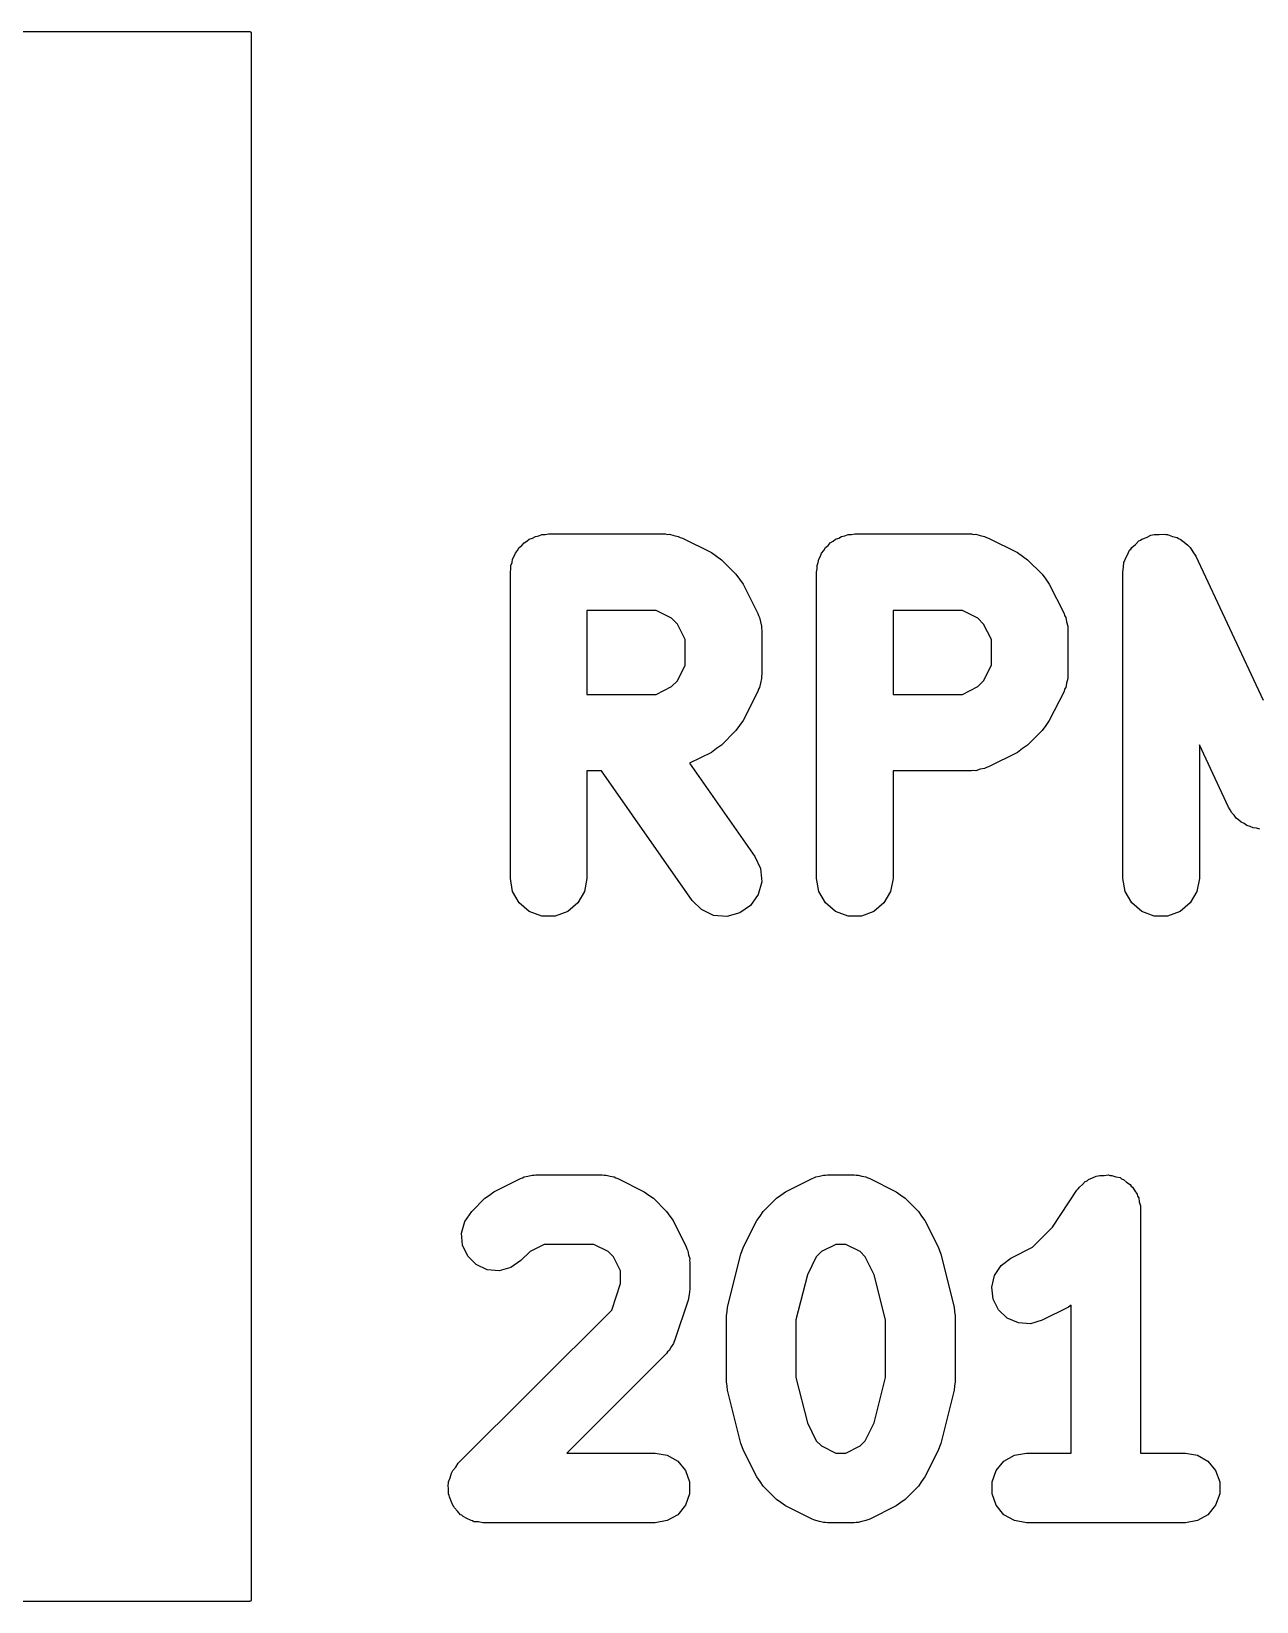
# Model space of a CAD drawing. Extents: x 125.2 to 205.2, y -134.4 to -54.5.
# Drawn here: x 168.45 to 172.85, y -133.35 to -127.71 of the extents above; entities that cross this region are included whole.
import ezdxf

# ---------------------------------------------------------------- set-up
doc = ezdxf.new("R2010")
doc.units = 0
doc.header["$MEASUREMENT"] = 0
doc.layers.add('BLACK', color=7, linetype='CONTINUOUS')

msp = doc.modelspace()

# ---------------------------------------------------------------- linework, layer by layer
at = {"layer": 'Black'}
for p, q in [((155.685, -127.706), (169.232, -127.706)), ((169.232, -127.706), (169.233, -127.706)), ((169.232, -127.706), (169.232, -127.706)), ((169.233, -127.706), (169.233, -127.706)), ((169.233, -127.706), (169.233, -127.707)), ((169.233, -127.707), (169.234, -127.707)), ((169.234, -127.707), (169.234, -127.707)), ((169.234, -127.707), (169.235, -127.707)), ((169.235, -127.707), (169.235, -127.707)), ((169.235, -127.707), (169.235, -127.708)), ((169.235, -127.708), (169.236, -127.708)), ((169.236, -127.708), (169.236, -127.708)), ((169.236, -127.708), (169.236, -127.709)), ((169.236, -127.709), (169.236, -127.709)), ((169.236, -127.709), (169.236, -127.709)), ((169.236, -127.709), (169.237, -127.71)), ((169.237, -127.71), (169.237, -127.71)), ((169.237, -127.71), (169.237, -127.711)), ((169.237, -127.711), (169.237, -127.711)), ((169.237, -127.711), (169.237, -133.342)), ((170.27, -129.518), (170.281, -129.513)), ((170.281, -129.513), (170.293, -129.513)), ((170.293, -129.513), (170.305, -129.511)), ((170.305, -129.511), (170.724, -129.511)), ((170.724, -129.511), (170.732, -129.513)), ((170.732, -129.513), (170.74, -129.512)), ((170.74, -129.512), (170.755, -129.517)), ((170.755, -129.517), (170.771, -129.52)), ((171.37, -129.518), (171.381, -129.513)), ((171.381, -129.513), (171.393, -129.513)), ((171.393, -129.513), (171.405, -129.511)), ((171.405, -129.511), (171.824, -129.511)), ((171.824, -129.511), (171.832, -129.513)), ((171.832, -129.513), (171.84, -129.512)), ((171.84, -129.512), (171.855, -129.517)), ((171.855, -129.517), (171.871, -129.52)), ((172.453, -129.524), (172.469, -129.516)), ((172.469, -129.516), (172.475, -129.515)), ((172.475, -129.515), (172.481, -129.513)), ((172.481, -129.513), (172.499, -129.513)), ((172.499, -129.513), (172.517, -129.512)), ((172.517, -129.512), (172.523, -129.513)), ((172.523, -129.513), (172.529, -129.513)), ((172.529, -129.513), (172.546, -129.52)), ((170.186, -129.58), (170.194, -129.571)), ((170.194, -129.571), (170.2, -129.56)), ((170.2, -129.56), (170.209, -129.553)), ((170.209, -129.553), (170.217, -129.543)), ((170.217, -129.543), (170.227, -129.537)), ((170.227, -129.537), (170.236, -129.53)), ((170.236, -129.53), (170.248, -129.526)), ((170.248, -129.526), (170.258, -129.52)), ((170.258, -129.52), (170.27, -129.518)), ((170.771, -129.52), (170.778, -129.524)), ((170.778, -129.524), (170.786, -129.526)), ((170.786, -129.526), (170.89, -129.578)), ((171.286, -129.58), (171.294, -129.571)), ((171.294, -129.571), (171.3, -129.56)), ((171.3, -129.56), (171.309, -129.553)), ((171.309, -129.553), (171.317, -129.543)), ((171.317, -129.543), (171.327, -129.537)), ((171.327, -129.537), (171.336, -129.53)), ((171.336, -129.53), (171.348, -129.526)), ((171.348, -129.526), (171.358, -129.52)), ((171.358, -129.52), (171.37, -129.518)), ((171.871, -129.52), (171.878, -129.524)), ((171.878, -129.524), (171.886, -129.526)), ((171.886, -129.526), (171.99, -129.578)), ((172.385, -129.586), (172.392, -129.57)), ((172.392, -129.57), (172.397, -129.566)), ((172.397, -129.566), (172.4, -129.56)), ((172.4, -129.56), (172.413, -129.549)), ((172.413, -129.549), (172.426, -129.536)), ((172.426, -129.536), (172.432, -129.534)), ((172.432, -129.534), (172.436, -129.53)), ((172.436, -129.53), (172.453, -129.524)), ((172.546, -129.52), (172.563, -129.524)), ((172.563, -129.524), (172.568, -129.528)), ((172.568, -129.528), (172.574, -129.53)), ((172.574, -129.53), (172.588, -129.541)), ((172.588, -129.541), (172.602, -129.552)), ((172.602, -129.552), (172.606, -129.557)), ((172.606, -129.557), (172.61, -129.56)), ((172.61, -129.56), (172.619, -129.576)), ((170.17, -129.625), (170.174, -129.614)), ((170.17, -129.637), (170.17, -129.625)), ((170.174, -129.614), (170.176, -129.602)), ((170.176, -129.602), (170.182, -129.591)), ((170.182, -129.591), (170.186, -129.58)), ((170.89, -129.578), (170.908, -129.591)), ((170.908, -129.591), (170.926, -129.604)), ((170.926, -129.604), (170.978, -129.656)), ((171.27, -129.625), (171.274, -129.614)), ((171.27, -129.637), (171.27, -129.625)), ((171.274, -129.614), (171.276, -129.602)), ((171.276, -129.602), (171.282, -129.591)), ((171.282, -129.591), (171.286, -129.58)), ((171.99, -129.578), (172.008, -129.591)), ((172.008, -129.591), (172.026, -129.604)), ((172.026, -129.604), (172.078, -129.656)), ((172.371, -129.631), (172.372, -129.613)), ((172.372, -129.613), (172.375, -129.608)), ((172.375, -129.608), (172.376, -129.602)), ((172.376, -129.602), (172.385, -129.586)), ((172.619, -129.576), (172.63, -129.591)), ((172.63, -129.591), (172.872, -130.109)), ((170.168, -129.649), (170.17, -129.637)), ((170.168, -130.749), (170.168, -129.649)), ((170.978, -129.656), (170.991, -129.674)), ((170.991, -129.674), (171.004, -129.692)), ((171.268, -129.649), (171.27, -129.637)), ((171.268, -130.749), (171.268, -129.649)), ((172.078, -129.656), (172.091, -129.674)), ((172.091, -129.674), (172.104, -129.692)), ((172.368, -129.649), (172.371, -129.631)), ((172.368, -130.749), (172.368, -129.649)), ((171.004, -129.692), (171.057, -129.797)), ((172.104, -129.692), (172.157, -129.797)), ((170.443, -129.786), (170.443, -130.088)), ((170.692, -129.786), (170.443, -129.786)), ((170.747, -129.814), (170.692, -129.786)), ((171.057, -129.797), (171.059, -129.804)), ((171.543, -129.786), (171.543, -130.088)), ((171.792, -129.786), (171.543, -129.786)), ((171.847, -129.814), (171.792, -129.786)), ((172.157, -129.797), (172.159, -129.804)), ((170.768, -129.835), (170.747, -129.814)), ((170.796, -129.891), (170.768, -129.835)), ((171.059, -129.804), (171.063, -129.811)), ((171.063, -129.811), (171.066, -129.827)), ((171.066, -129.827), (171.07, -129.843)), ((171.07, -129.843), (171.07, -129.851)), ((171.07, -129.851), (171.071, -129.858)), ((171.868, -129.835), (171.847, -129.814)), ((171.896, -129.891), (171.868, -129.835)), ((172.159, -129.804), (172.163, -129.811)), ((172.163, -129.811), (172.166, -129.827)), ((172.166, -129.827), (172.17, -129.843)), ((172.17, -129.843), (172.17, -129.851)), ((172.17, -129.851), (172.171, -129.858)), ((170.796, -129.983), (170.796, -129.891)), ((171.071, -129.858), (171.071, -130.015)), ((171.896, -129.983), (171.896, -129.891)), ((172.171, -129.858), (172.171, -130.015)), ((170.768, -130.039), (170.796, -129.983)), ((171.071, -130.015), (171.07, -130.023)), ((171.07, -130.023), (171.07, -130.031)), ((171.868, -130.039), (171.896, -129.983)), ((172.171, -130.015), (172.17, -130.023)), ((172.17, -130.023), (172.17, -130.031)), ((170.692, -130.088), (170.747, -130.06)), ((170.747, -130.06), (170.768, -130.039)), ((171.057, -130.077), (171.004, -130.182)), ((171.059, -130.069), (171.057, -130.077)), ((171.063, -130.063), (171.059, -130.069)), ((171.066, -130.047), (171.063, -130.063)), ((171.07, -130.031), (171.066, -130.047)), ((171.792, -130.088), (171.847, -130.06)), ((171.847, -130.06), (171.868, -130.039)), ((172.157, -130.077), (172.104, -130.182)), ((172.159, -130.069), (172.157, -130.077)), ((172.163, -130.063), (172.159, -130.069)), ((172.166, -130.047), (172.163, -130.063)), ((172.17, -130.031), (172.166, -130.047)), ((170.443, -130.088), (170.692, -130.088)), ((171.543, -130.088), (171.792, -130.088)), ((171.004, -130.182), (170.991, -130.199)), ((172.104, -130.182), (172.091, -130.199)), ((170.978, -130.217), (170.926, -130.27)), ((170.991, -130.199), (170.978, -130.217)), ((172.078, -130.217), (172.026, -130.27)), ((172.091, -130.199), (172.078, -130.217)), ((170.89, -130.296), (170.812, -130.335)), ((170.908, -130.282), (170.89, -130.296)), ((170.926, -130.27), (170.908, -130.282)), ((171.99, -130.296), (171.886, -130.348)), ((172.008, -130.282), (171.99, -130.296)), ((172.026, -130.27), (172.008, -130.282)), ((172.747, -130.493), (172.643, -130.269)), ((172.643, -130.269), (172.643, -130.749)), ((170.495, -130.363), (170.443, -130.363)), ((170.443, -130.363), (170.443, -130.749)), ((170.821, -130.828), (170.495, -130.363)), ((170.812, -130.335), (171.046, -130.67)), ((171.824, -130.363), (171.543, -130.363)), ((171.543, -130.363), (171.543, -130.749)), ((171.832, -130.361), (171.824, -130.363)), ((171.84, -130.362), (171.832, -130.361)), ((171.855, -130.357), (171.84, -130.362)), ((171.871, -130.354), (171.855, -130.357)), ((171.878, -130.35), (171.871, -130.354)), ((171.886, -130.348), (171.878, -130.35)), ((172.754, -130.503), (172.747, -130.493)), ((172.759, -130.513), (172.754, -130.503)), ((172.768, -130.522), (172.759, -130.513)), ((172.775, -130.532), (172.768, -130.522)), ((172.784, -130.539), (172.775, -130.532)), ((172.793, -130.547), (172.784, -130.539)), ((172.804, -130.552), (172.793, -130.547)), ((172.814, -130.559), (172.804, -130.552)), ((172.825, -130.562), (172.814, -130.559)), ((172.836, -130.567), (172.825, -130.562)), ((172.848, -130.568), (172.836, -130.567)), ((172.86, -130.572), (172.848, -130.568)), ((171.046, -130.67), (171.066, -130.713)), ((170.176, -130.796), (170.168, -130.749)), ((170.443, -130.749), (170.434, -130.796)), ((171.066, -130.713), (171.071, -130.761)), ((171.276, -130.796), (171.268, -130.749)), ((171.543, -130.749), (171.534, -130.796)), ((172.376, -130.796), (172.368, -130.749)), ((172.643, -130.749), (172.634, -130.796)), ((170.2, -130.837), (170.176, -130.796)), ((170.434, -130.796), (170.41, -130.837)), ((171.058, -130.807), (171.031, -130.846)), ((171.071, -130.761), (171.058, -130.807)), ((171.3, -130.837), (171.276, -130.796)), ((171.534, -130.796), (171.51, -130.837)), ((172.4, -130.837), (172.376, -130.796)), ((172.634, -130.796), (172.61, -130.837)), ((170.236, -130.868), (170.2, -130.837)), ((170.281, -130.884), (170.236, -130.868)), ((170.374, -130.868), (170.329, -130.884)), ((170.41, -130.837), (170.374, -130.868)), ((170.855, -130.861), (170.821, -130.828)), ((170.898, -130.882), (170.855, -130.861)), ((171.031, -130.846), (170.992, -130.873)), ((171.336, -130.868), (171.3, -130.837)), ((171.381, -130.884), (171.336, -130.868)), ((171.474, -130.868), (171.429, -130.884)), ((171.51, -130.837), (171.474, -130.868)), ((172.436, -130.868), (172.4, -130.837)), ((172.481, -130.884), (172.436, -130.868)), ((172.574, -130.868), (172.529, -130.884)), ((172.61, -130.837), (172.574, -130.868)), ((170.329, -130.884), (170.281, -130.884)), ((170.946, -130.886), (170.898, -130.882)), ((170.992, -130.873), (170.946, -130.886)), ((171.429, -130.884), (171.381, -130.884)), ((172.529, -130.884), (172.481, -130.884)), ((170.109, -131.875), (170.204, -131.827)), ((170.204, -131.827), (170.211, -131.825)), ((170.211, -131.825), (170.217, -131.821)), ((170.217, -131.821), (170.231, -131.819)), ((170.231, -131.819), (170.246, -131.815)), ((170.246, -131.815), (170.253, -131.815)), ((170.253, -131.815), (170.26, -131.814)), ((170.26, -131.814), (170.498, -131.814)), ((170.498, -131.814), (170.505, -131.815)), ((170.505, -131.815), (170.512, -131.815)), ((170.512, -131.815), (170.526, -131.819)), ((170.526, -131.819), (170.541, -131.821)), ((170.541, -131.821), (170.547, -131.825)), ((170.547, -131.825), (170.554, -131.827)), ((170.554, -131.827), (170.649, -131.875)), ((171.156, -131.875), (171.252, -131.827)), ((171.252, -131.827), (171.258, -131.825)), ((171.258, -131.825), (171.265, -131.821)), ((171.265, -131.821), (171.279, -131.819)), ((171.279, -131.819), (171.293, -131.815)), ((171.293, -131.815), (171.3, -131.815)), ((171.3, -131.815), (171.307, -131.814)), ((171.307, -131.814), (171.403, -131.814)), ((171.403, -131.814), (171.41, -131.815)), ((171.41, -131.815), (171.417, -131.815)), ((171.417, -131.815), (171.431, -131.819)), ((171.431, -131.819), (171.445, -131.821)), ((171.445, -131.821), (171.452, -131.825)), ((171.452, -131.825), (171.459, -131.827)), ((171.459, -131.827), (171.554, -131.875)), ((172.245, -131.831), (172.259, -131.825)), ((172.259, -131.825), (172.272, -131.819)), ((172.272, -131.819), (172.279, -131.818)), ((172.279, -131.818), (172.286, -131.816)), ((172.286, -131.816), (172.301, -131.816)), ((172.301, -131.816), (172.315, -131.814)), ((172.315, -131.814), (172.322, -131.816)), ((172.322, -131.816), (172.329, -131.816)), ((172.329, -131.816), (172.343, -131.821)), ((172.343, -131.821), (172.358, -131.824)), ((172.358, -131.824), (172.363, -131.828)), ((172.363, -131.828), (172.37, -131.831)), ((170.093, -131.887), (170.109, -131.875)), ((170.649, -131.875), (170.665, -131.887)), ((171.14, -131.887), (171.156, -131.875)), ((171.554, -131.875), (171.57, -131.887)), ((172.115, -132.002), (172.203, -131.869)), ((172.203, -131.869), (172.208, -131.864)), ((172.208, -131.864), (172.212, -131.858)), ((172.212, -131.858), (172.223, -131.849)), ((172.223, -131.849), (172.233, -131.838)), ((172.233, -131.838), (172.24, -131.835)), ((172.24, -131.835), (172.245, -131.831)), ((172.37, -131.831), (172.381, -131.84)), ((172.381, -131.84), (172.394, -131.848)), ((172.394, -131.848), (172.398, -131.854)), ((172.398, -131.854), (172.403, -131.858)), ((172.403, -131.858), (172.411, -131.871)), ((172.411, -131.871), (172.419, -131.883)), ((172.419, -131.883), (172.421, -131.89)), ((170.029, -131.946), (170.076, -131.898)), ((170.076, -131.898), (170.093, -131.887)), ((170.665, -131.887), (170.682, -131.898)), ((170.682, -131.898), (170.729, -131.946)), ((171.076, -131.946), (171.124, -131.898)), ((171.124, -131.898), (171.14, -131.887)), ((171.57, -131.887), (171.586, -131.898)), ((171.586, -131.898), (171.634, -131.946)), ((172.421, -131.89), (172.425, -131.896)), ((172.425, -131.896), (172.427, -131.911)), ((172.427, -131.911), (172.432, -131.925)), ((172.432, -131.925), (172.431, -131.932)), ((172.431, -131.932), (172.432, -131.939)), ((172.432, -131.939), (172.432, -132.814)), ((169.992, -132.023), (170.004, -131.981)), ((170.004, -131.981), (170.029, -131.946)), ((170.729, -131.946), (170.741, -131.962)), ((170.741, -131.962), (170.753, -131.978)), ((170.753, -131.978), (170.8, -132.073)), ((171.005, -132.073), (171.053, -131.978)), ((171.053, -131.978), (171.065, -131.962)), ((171.065, -131.962), (171.076, -131.946)), ((171.634, -131.946), (171.645, -131.962)), ((171.645, -131.962), (171.657, -131.978)), ((171.657, -131.978), (171.705, -132.073)), ((169.996, -132.066), (169.992, -132.023)), ((172.043, -132.074), (172.115, -132.002)), ((170.015, -132.106), (169.996, -132.066)), ((170.045, -132.136), (170.015, -132.106)), ((170.239, -132.089), (170.205, -132.122)), ((170.289, -132.064), (170.239, -132.089)), ((170.468, -132.064), (170.289, -132.064)), ((170.519, -132.089), (170.468, -132.064)), ((170.538, -132.108), (170.519, -132.089)), ((170.563, -132.159), (170.538, -132.108)), ((170.8, -132.073), (170.802, -132.08)), ((170.802, -132.08), (170.806, -132.087)), ((170.806, -132.087), (170.808, -132.101)), ((170.808, -132.101), (170.813, -132.115)), ((170.948, -132.289), (170.996, -132.099)), ((170.996, -132.099), (171.001, -132.086)), ((171.001, -132.086), (171.005, -132.073)), ((171.267, -132.108), (171.235, -132.173)), ((171.286, -132.089), (171.267, -132.108)), ((171.337, -132.064), (171.286, -132.089)), ((171.373, -132.064), (171.337, -132.064)), ((171.424, -132.089), (171.373, -132.064)), ((171.443, -132.108), (171.424, -132.089)), ((171.475, -132.173), (171.443, -132.108)), ((171.705, -132.073), (171.709, -132.086)), ((171.709, -132.086), (171.714, -132.099)), ((171.714, -132.099), (171.762, -132.289)), ((171.966, -132.113), (172.043, -132.074)), ((170.085, -132.155), (170.045, -132.136)), ((170.128, -132.159), (170.085, -132.155)), ((170.17, -132.147), (170.128, -132.159)), ((170.205, -132.122), (170.17, -132.147)), ((170.563, -132.204), (170.563, -132.159)), ((170.813, -132.115), (170.812, -132.122)), ((170.812, -132.122), (170.813, -132.129)), ((170.813, -132.129), (170.813, -132.224)), ((171.907, -132.175), (171.931, -132.139)), ((171.931, -132.139), (171.966, -132.113)), ((170.532, -132.3), (170.563, -132.204)), ((170.813, -132.224), (170.81, -132.244)), ((171.235, -132.173), (171.194, -132.335)), ((171.516, -132.335), (171.475, -132.173)), ((171.897, -132.217), (171.907, -132.175)), ((171.902, -132.26), (171.897, -132.217)), ((170.807, -132.264), (170.759, -132.407)), ((170.81, -132.244), (170.807, -132.264)), ((171.921, -132.299), (171.902, -132.26)), ((169.981, -132.85), (170.532, -132.3)), ((170.944, -132.32), (170.947, -132.305)), ((170.944, -132.558), (170.944, -132.32)), ((170.947, -132.305), (170.948, -132.289)), ((171.194, -132.335), (171.194, -132.542)), ((171.516, -132.542), (171.516, -132.335)), ((171.762, -132.289), (171.763, -132.305)), ((171.763, -132.305), (171.766, -132.32)), ((171.766, -132.32), (171.766, -132.558)), ((171.953, -132.329), (171.921, -132.299)), ((171.993, -132.346), (171.953, -132.329)), ((172.078, -132.336), (172.036, -132.349)), ((172.173, -132.289), (172.078, -132.336)), ((172.182, -132.282), (172.173, -132.289)), ((172.182, -132.814), (172.182, -132.282)), ((172.036, -132.349), (171.993, -132.346)), ((170.733, -132.45), (170.729, -132.456)), ((170.739, -132.445), (170.733, -132.45)), ((170.746, -132.432), (170.739, -132.445)), ((170.754, -132.42), (170.746, -132.432)), ((170.756, -132.413), (170.754, -132.42)), ((170.759, -132.407), (170.756, -132.413)), ((170.729, -132.456), (170.371, -132.814)), ((170.947, -132.573), (170.944, -132.558)), ((171.194, -132.542), (171.235, -132.705)), ((171.475, -132.705), (171.516, -132.542)), ((171.766, -132.558), (171.763, -132.573)), ((170.948, -132.588), (170.947, -132.573)), ((170.996, -132.779), (170.948, -132.588)), ((171.762, -132.588), (171.714, -132.779)), ((171.763, -132.573), (171.762, -132.588)), ((171.235, -132.705), (171.267, -132.769)), ((171.443, -132.769), (171.475, -132.705)), ((171.001, -132.791), (170.996, -132.779)), ((171.267, -132.769), (171.286, -132.788)), ((171.286, -132.788), (171.337, -132.814)), ((171.373, -132.814), (171.424, -132.788)), ((171.424, -132.788), (171.443, -132.769)), ((171.714, -132.779), (171.709, -132.791)), ((170.371, -132.814), (170.688, -132.814)), ((170.688, -132.814), (170.731, -132.821)), ((170.731, -132.821), (170.769, -132.843)), ((170.769, -132.843), (170.797, -132.876)), ((171.005, -132.804), (171.001, -132.791)), ((171.053, -132.899), (171.005, -132.804)), ((171.337, -132.814), (171.373, -132.814)), ((171.705, -132.804), (171.657, -132.899)), ((171.709, -132.791), (171.705, -132.804)), ((171.913, -132.876), (171.941, -132.843)), ((171.941, -132.843), (171.979, -132.821)), ((171.979, -132.821), (172.022, -132.814)), ((172.022, -132.814), (172.182, -132.814)), ((172.432, -132.814), (172.593, -132.814)), ((172.593, -132.814), (172.636, -132.821)), ((172.636, -132.821), (172.673, -132.843)), ((172.673, -132.843), (172.701, -132.876)), ((169.952, -132.902), (169.956, -132.886)), ((169.956, -132.886), (169.959, -132.881)), ((169.959, -132.881), (169.961, -132.876)), ((169.961, -132.876), (169.972, -132.864)), ((169.972, -132.864), (169.981, -132.85)), ((170.797, -132.876), (170.811, -132.917)), ((171.065, -132.916), (171.053, -132.899)), ((171.657, -132.899), (171.645, -132.916)), ((171.899, -132.917), (171.913, -132.876)), ((172.701, -132.876), (172.716, -132.917)), ((169.945, -132.928), (169.946, -132.923)), ((169.946, -132.944), (169.945, -132.928)), ((169.946, -132.917), (169.952, -132.902)), ((169.946, -132.923), (169.946, -132.917)), ((169.946, -132.96), (169.946, -132.944)), ((170.811, -132.917), (170.811, -132.96)), ((171.076, -132.932), (171.065, -132.916)), ((171.124, -132.98), (171.076, -132.932)), ((171.634, -132.932), (171.586, -132.98)), ((171.645, -132.916), (171.634, -132.932)), ((171.899, -132.96), (171.899, -132.917)), ((172.716, -132.917), (172.716, -132.96)), ((169.948, -132.966), (169.946, -132.96)), ((169.949, -132.971), (169.948, -132.966)), ((169.955, -132.986), (169.949, -132.971)), ((169.961, -133.001), (169.955, -132.986)), ((169.965, -133.005), (169.961, -133.001)), ((169.967, -133.01), (169.965, -133.005)), ((169.978, -133.022), (169.967, -133.01)), ((170.797, -133.001), (170.769, -133.035)), ((170.811, -132.96), (170.797, -133.001)), ((171.14, -132.991), (171.124, -132.98)), ((171.156, -133.003), (171.14, -132.991)), ((171.252, -133.051), (171.156, -133.003)), ((171.554, -133.003), (171.459, -133.051)), ((171.57, -132.991), (171.554, -133.003)), ((171.586, -132.98), (171.57, -132.991)), ((171.913, -133.001), (171.899, -132.96)), ((171.941, -133.035), (171.913, -133.001)), ((172.701, -133.001), (172.673, -133.035)), ((172.716, -132.96), (172.701, -133.001)), ((169.989, -133.035), (169.978, -133.022)), ((169.994, -133.037), (169.989, -133.035)), ((169.998, -133.041), (169.994, -133.037)), ((170.012, -133.048), (169.998, -133.041)), ((170.027, -133.056), (170.012, -133.048)), ((170.032, -133.057), (170.027, -133.056)), ((170.037, -133.06), (170.032, -133.057)), ((170.053, -133.061), (170.037, -133.06)), ((170.069, -133.064), (170.053, -133.061)), ((170.688, -133.064), (170.069, -133.064)), ((170.731, -133.056), (170.688, -133.064)), ((170.769, -133.035), (170.731, -133.056)), ((171.258, -133.053), (171.252, -133.051)), ((171.265, -133.056), (171.258, -133.053)), ((171.279, -133.059), (171.265, -133.056)), ((171.293, -133.063), (171.279, -133.059)), ((171.3, -133.063), (171.293, -133.063)), ((171.307, -133.064), (171.3, -133.063)), ((171.403, -133.064), (171.307, -133.064)), ((171.41, -133.063), (171.403, -133.064)), ((171.417, -133.063), (171.41, -133.063)), ((171.431, -133.059), (171.417, -133.063)), ((171.445, -133.056), (171.431, -133.059)), ((171.452, -133.053), (171.445, -133.056)), ((171.459, -133.051), (171.452, -133.053)), ((171.979, -133.056), (171.941, -133.035)), ((172.022, -133.064), (171.979, -133.056)), ((172.593, -133.064), (172.022, -133.064)), ((172.636, -133.056), (172.593, -133.064)), ((172.673, -133.035), (172.636, -133.056)), ((169.232, -133.347), (155.685, -133.347)), ((169.233, -133.346), (169.232, -133.346)), ((169.232, -133.346), (169.232, -133.347)), ((169.234, -133.346), (169.233, -133.346)), ((169.233, -133.346), (169.233, -133.346)), ((169.233, -133.346), (169.233, -133.346)), ((169.235, -133.346), (169.234, -133.346)), ((169.234, -133.346), (169.234, -133.346)), ((169.236, -133.345), (169.235, -133.345)), ((169.235, -133.345), (169.235, -133.345)), ((169.235, -133.345), (169.235, -133.346)), ((169.237, -133.343), (169.236, -133.343)), ((169.236, -133.343), (169.236, -133.344)), ((169.236, -133.344), (169.236, -133.344)), ((169.236, -133.344), (169.236, -133.344)), ((169.236, -133.344), (169.236, -133.345)), ((169.237, -133.342), (169.237, -133.342)), ((169.237, -133.342), (169.237, -133.342)), ((169.237, -133.342), (169.237, -133.343))]:
    msp.add_line(p, q, dxfattribs=at)

doc.saveas('drawing.dxf')
